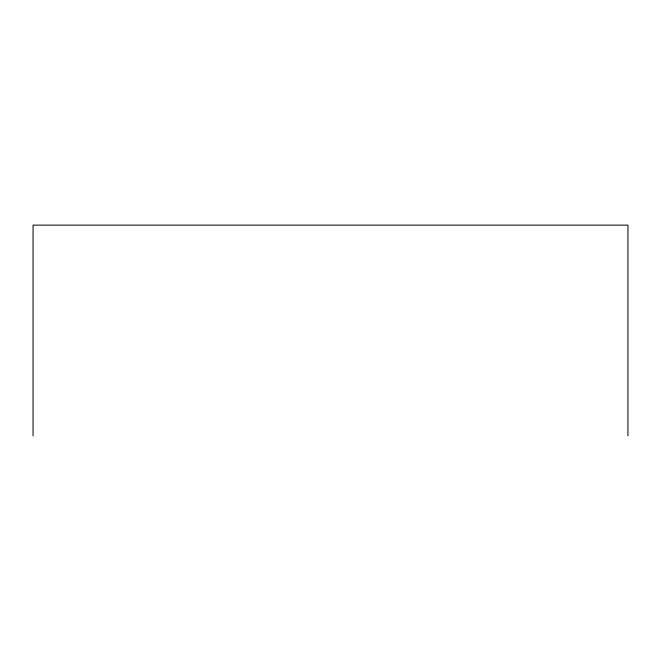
<?xml version="1.0" encoding="UTF-8"?>
<svg xmlns="http://www.w3.org/2000/svg" width="661" height="661" viewBox="0 0 661 661"><rect width="100%" height="100%" fill="white"/><g stroke="black" fill="none" stroke-linecap="round" stroke-linejoin="round"><path stroke-width="0.99" d="M627.95 435.872L627.95 225.128L33.05 225.128L33.05 435.872"/></g></svg>
